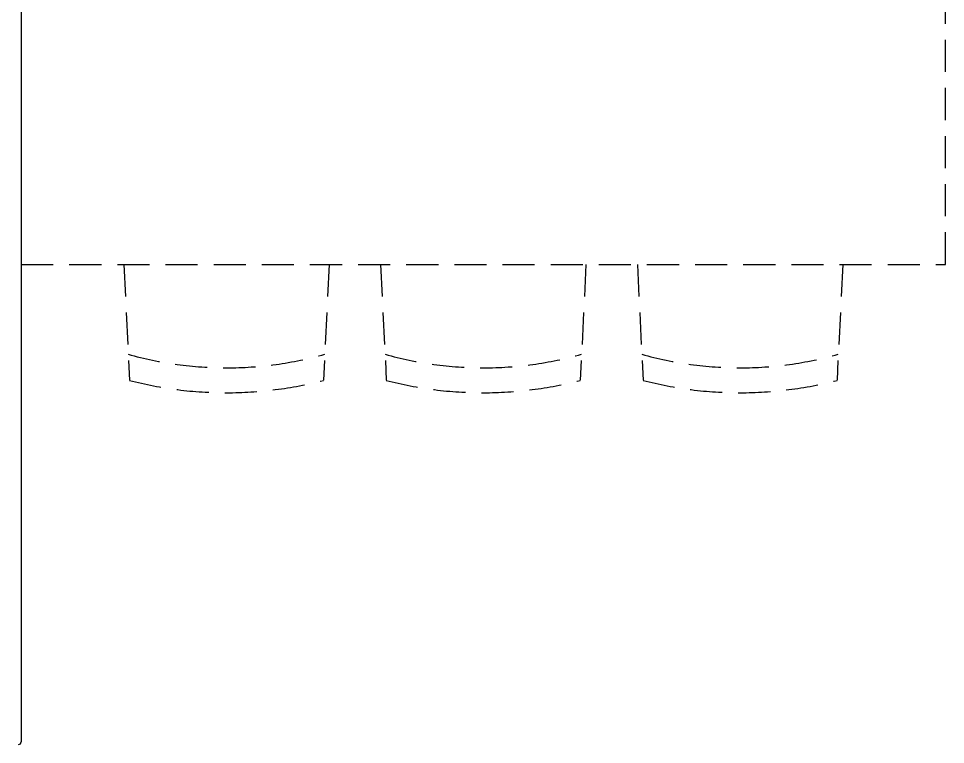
# Model space of a CAD drawing. Header units: millimetres. Extents: x -33000 to 294000, y 0 to 42408.
# Drawn here: x 52611 to 54416, y 12025 to 13439 of the extents above; entities that cross this region are included whole.
import ezdxf

# ---------------------------------------------------------------- set-up
doc = ezdxf.new("R2010")
doc.units = ezdxf.units.MM
doc.header["$LTSCALE"] = 50
doc.linetypes.add('( Hidden )', pattern=[0.375, 0.25, -0.125])
doc.layers.add('arch', color=8, linetype='Continuous')

msp = doc.modelspace()

# ---------------------------------------------------------------- linework, layer by layer
at = {"layer": 'arch', "linetype": '( Hidden )', "ltscale": 5}
for p, q in [((52616.2, 13759.7), (52616.2, 12959.7)), ((54416.2, 12959.7), (54416.2, 13759.7)), ((52616.2, 12959.7), (54416.2, 12959.7)), ((52816.2, 12959.7), (52827.4, 12733.9)), ((53216.2, 12959.7), (53205, 12733.9)), ((53316.2, 12959.7), (53327.4, 12733.9)), ((53716.2, 12959.7), (53705, 12733.9)), ((53816.2, 12959.7), (53827.4, 12733.9)), ((54216.2, 12959.7), (54205, 12733.9))]:
    msp.add_line(p, q, dxfattribs=at)
at = {"layer": 'arch'}
msp.add_line((52616.2, 13754.6), (52616.2, 12029.6), dxfattribs=at)
at = {"layer": 'arch', "linetype": '( Hidden )', "ltscale": 5}
for centre, radius, start, end in [((53016.2, 13462.9), 704.7, 254.2439, 285.7561), ((53516.2, 13462.9), 704.7, 254.2439, 285.7561), ((54016.2, 13462.9), 704.7, 254.2439, 285.7561), ((53016.2, 13460.2), 750.5, 255.4261, 284.5739), ((53516.2, 13460.2), 750.5, 255.4261, 284.5739), ((54016.2, 13460.2), 750.5, 255.4261, 284.5739)]:
    msp.add_arc(centre, radius, start, end, dxfattribs=at)
at = {"layer": 'arch'}
msp.add_arc((52611.2, 12029.6), 5, 270, 0, dxfattribs=at)

doc.saveas('drawing.dxf')
